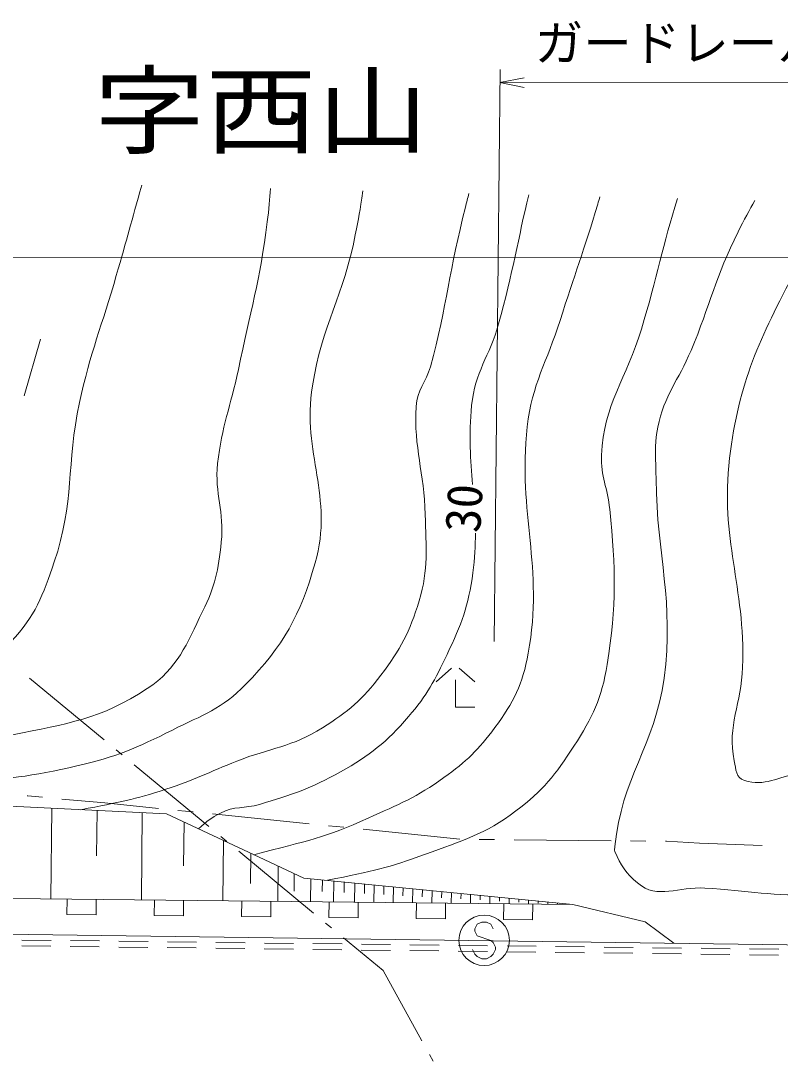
# Model space of a CAD drawing. Units: millimetres, scale not verified. Extents: x 40000 to 680000, y 20000 to 380000.
# Drawn here: x 242938 to 282070, y 293031 to 346649 of the extents above; entities that cross this region are included whole.
import ezdxf
from ezdxf.enums import TextEntityAlignment as Align

# ---------------------------------------------------------------- set-up
doc = ezdxf.new("R2010")
doc.units = ezdxf.units.MM
doc.header["$LTSCALE"] = 1000
for name, color, linetype, lineweight in [('M-BGD', 7, 'Continuous', 13), ('M-BMK-ROW', 30, 'Continuous', 13), ('M-STR-HTXT', 7, 'Continuous', 13), ('M-STR-STRC', 7, 'Continuous', 13)]:
    doc.layers.add(name, color=color, linetype=linetype, lineweight=lineweight)
doc.layers.add('M-BMK-HTXT', color=7, linetype='Continuous')
doc.styles.add('ＭＳ ゴシック', font='')
doc.styles.get('ＭＳ ゴシック').set_extended_font_data('MS Gothic')

msp = doc.modelspace()

# ---------------------------------------------------------------- linework, layer by layer
at = {"layer": 'M-BGD'}
for p, q in [((243111, 327315), (243947, 330242)), ((265134, 313280), (264334, 312580)), ((265534, 313280), (266334, 312580)), ((247238, 309585), (243385, 312772)), ((265334, 312680), (265334, 311280)), ((265334, 311280), (266334, 311280)), ((248162, 308820), (247854, 309075)), ((252631, 305123), (248779, 308310)), ((244534, 306065), (244483, 301394)), ((246867, 305951), (246841, 303616)), ((249200, 305838), (249151, 301343)), ((251352, 305353), (251327, 303105)), ((253556, 304359), (253248, 304613)), ((253389, 304403), (253355, 301297)), ((258025, 300661), (254172, 303849)), ((254796, 303746), (254779, 302194)), ((256203, 303090), (256183, 301266)), ((257029, 302704), (257019, 301792)), ((257887, 302436), (257874, 301248)), ((258479, 302378), (258472, 301784)), ((259070, 302319), (259058, 301235)), ((259609, 302266), (259604, 301724)), ((260149, 302212), (260138, 301223)), ((260646, 302163), (260641, 301669)), ((261144, 302114), (261134, 301213)), ((261642, 302065), (261637, 301614)), ((262139, 302015), (262130, 301202)), ((262637, 301966), (262632, 301559)), ((263134, 301917), (263126, 301191)), ((245325, 301385), (245316, 300585)), ((246816, 300568), (246825, 301368)), ((249824, 301336), (249816, 300536)), ((263632, 301868), (263628, 301505)), ((264129, 301818), (264123, 301180)), ((264627, 301769), (264624, 301450)), ((265125, 301720), (265119, 301169)), ((265622, 301671), (265619, 301395)), ((266120, 301621), (266115, 301158)), ((266617, 301572), (266615, 301341)), ((267115, 301523), (267111, 301147)), ((267612, 301474), (267610, 301286)), ((268110, 301424), (268107, 301137)), ((268608, 301375), (268606, 301231)), ((251316, 300519), (251324, 301319)), ((254324, 301287), (254315, 300487)), ((255815, 300470), (255824, 301270)), ((258824, 301238), (258815, 300438)), ((260315, 300421), (260324, 301221)), ((263324, 301189), (263315, 300389)), ((264815, 300372), (264824, 301172)), ((267823, 301140), (267815, 300340)), ((269105, 301326), (269103, 301126)), ((269315, 300323), (269323, 301123)), ((269603, 301277), (269602, 301176)), ((270100, 301227), (270099, 301115)), ((270598, 301178), (270597, 301122)), ((245316, 300585), (246816, 300568)), ((249816, 300536), (251316, 300519)), ((254315, 300487), (255815, 300470)), ((258815, 300438), (260315, 300421)), ((263315, 300389), (264815, 300372)), ((267815, 300340), (269315, 300323)), ((258949, 299897), (258641, 300152)), ((242995, 299275), (244495, 299256)), ((245494, 299244), (246994, 299226)), ((247994, 299214), (249494, 299195)), ((261604, 297701), (259566, 299387)), ((242984, 298975), (244484, 298957)), ((245484, 298944), (246984, 298926)), ((247984, 298914), (249484, 298896)), ((250484, 298883), (251983, 298865)), ((250494, 299183), (251994, 299165)), ((252983, 298853), (254483, 298835)), ((252994, 299153), (254494, 299134)), ((255483, 298822), (256983, 298804)), ((255494, 299122), (256994, 299104)), ((257983, 298792), (259483, 298773)), ((257994, 299092), (259493, 299073)), ((260483, 298761), (261983, 298743)), ((260493, 299061), (261993, 299043)), ((262983, 298731), (264482, 298712)), ((262993, 299031), (264493, 299012)), ((265482, 298700), (266982, 298682)), ((265493, 299000), (266993, 298982)), ((267982, 298670), (269482, 298651)), ((267993, 298970), (269493, 298951)), ((270493, 298939), (271993, 298921)), ((272992, 298909), (274492, 298890)), ((275492, 298878), (276992, 298860)), ((277992, 298848), (279492, 298829)), ((280492, 298817), (281992, 298799)), ((270482, 298639), (271982, 298621)), ((272982, 298609), (274482, 298590)), ((275482, 298578), (276982, 298560)), ((277981, 298548), (279481, 298529)), ((280481, 298517), (281981, 298499)), ((263606, 294081), (261604, 297701)), ((264187, 293031), (263993, 293381))]:
    msp.add_line(p, q, dxfattribs=at)
for points in [[(213947, 302449), (228367, 305007), (238171, 306374), (250440, 305778), (255218, 303550), (257525, 302472), (271377, 301101)], [(213947, 302449), (224901, 301206), (234272, 301505), (271377, 301101)], [(271377, 301101), (275113, 300218), (276583, 299111)], [(366505, 298897), (287455, 298963), (220602, 299874), (214455, 299322), (197477, 299911)]]:
    msp.add_lwpolyline(points, dxfattribs=at)
for points, knots in [([(260561, 337888), (260416, 336810), (260343, 336499), (260175, 335615), (259585, 332513), (258460, 330958), (257968, 327840), (257411, 324317), (259083, 322140), (258106, 318709), (257334, 315995), (256490, 314460), (254522, 312438), (253313, 311196), (252301, 310876), (250752, 310097), (248918, 309175), (247833, 308709), (245832, 308246), (243497, 307707), (242147, 307554), (239756, 307393), (235553, 307111), (233173, 307184), (228971, 307483), (225616, 307722), (223724, 307965), (220452, 308749), (217664, 309418), (215770, 309253), (213442, 310927), (211588, 312260), (210184, 313108), (209570, 315308), (209182, 316695), (209312, 317623), (209767, 318990), (210106, 320007), (210510, 320525), (211255, 321296), (212287, 322365), (213021, 322810), (214264, 323625), (218193, 326201), (221337, 326131), (224964, 329116), (226019, 329984), (226607, 330499), (227464, 331564), (229304, 333850), (229337, 335494), (229973, 338647)], [0, 0, 0, 0, 1, 1, 1, 2, 2, 2, 3, 3, 3, 4, 4, 4, 5, 5, 5, 6, 6, 6, 7, 7, 7, 8, 8, 8, 9, 9, 9, 10, 10, 10, 11, 11, 11, 12, 12, 12, 13, 13, 13, 14, 14, 14, 15, 15, 15, 16, 16, 16, 17, 17, 17, 17]), ([(232051, 338611), (231564, 335431), (231849, 333507), (230779, 330473), (230377, 329332), (229779, 328868), (229042, 327909), (225897, 323818), (221853, 323481), (219282, 319007), (218727, 318042), (218305, 317442), (218308, 316329), (218310, 315162), (218441, 314452), (218986, 313421), (219641, 312180), (220238, 311524), (221436, 310794), (222631, 310066), (223394, 309772), (224755, 309449), (227850, 308716), (229701, 308916), (232882, 308938), (236659, 308964), (238812, 309075), (242510, 309845), (245317, 310430), (247064, 310646), (249451, 312234), (251043, 313294), (251462, 314495), (252308, 316210), (252947, 317504), (253118, 318342), (253269, 319777), (253435, 321354), (252912, 322256), (253081, 323834), (253286, 325758), (253756, 326776), (254149, 328671), (254766, 331641), (255264, 333282), (255640, 336293), (255720, 336932), (255765, 337485), (255799, 338006)], [0, 0, 0, 0, 1, 1, 1, 2, 2, 2, 3, 3, 3, 4, 4, 4, 5, 5, 5, 6, 6, 6, 7, 7, 7, 8, 8, 8, 9, 9, 9, 10, 10, 10, 11, 11, 11, 12, 12, 12, 13, 13, 13, 14, 14, 14, 15, 15, 15, 16, 16, 16, 16]), ([(236315, 338489), (236223, 337261), (236110, 336049), (235920, 334483), (235756, 333133), (235703, 332360), (235337, 331049), (234354, 327521), (232426, 326127), (230768, 322861), (230046, 321438), (229363, 320720), (229048, 319156), (228882, 318328), (228919, 317794), (229207, 317001), (229659, 315762), (230104, 315041), (231152, 314240), (232936, 312877), (234272, 312313), (236512, 312165), (237708, 312086), (238447, 312124), (239550, 312591), (240828, 313133), (241472, 313666), (242437, 314665), (243700, 315973), (244067, 317038), (244658, 318758), (245713, 321830), (245278, 323795), (245961, 326971), (246522, 329575), (247128, 330960), (247859, 333523), (248410, 335454), (248646, 336292), (249171, 338170)], [0, 0, 0, 0, 1, 1, 1, 2, 2, 2, 3, 3, 3, 4, 4, 4, 5, 5, 5, 6, 6, 6, 7, 7, 7, 8, 8, 8, 9, 9, 9, 10, 10, 10, 11, 11, 11, 12, 12, 12, 13, 13, 13, 13]), ([(266034, 337752), (265973, 337522), (265912, 337284), (265849, 337039), (265028, 333857), (264912, 331990), (264042, 328821), (263818, 328004), (263362, 327625), (263312, 326780), (263182, 324599), (263729, 323390), (263777, 321205), (263815, 319465), (263964, 318427), (263464, 316760), (262980, 315146), (262510, 314267), (261492, 312924), (260538, 311665), (259821, 311063), (258489, 310215), (256928, 309221), (255796, 309175), (254075, 308498), (252644, 307936), (251879, 307524), (250418, 307047), (248745, 306502), (248103, 306392), (246038, 305992)], [0, 0, 0, 0, 1, 1, 1, 2, 2, 2, 3, 3, 3, 4, 4, 4, 5, 5, 5, 6, 6, 6, 7, 7, 7, 8, 8, 8, 9, 9, 9, 10, 10, 10, 10]), ([(272780, 337585), (272745, 337460), (272708, 337331), (272668, 337198), (271967, 334840), (271467, 333553), (270730, 331206), (270058, 329068), (269280, 327952), (269037, 325725), (268541, 321193), (269903, 318539), (269087, 314054), (268793, 312441), (268347, 311539), (267369, 310222), (266512, 309069), (265908, 308487), (264744, 307645), (263343, 306633), (262418, 306267), (260843, 305556), (258641, 304563), (257715, 304383), (254952, 303674)], [0, 0, 0, 0, 1, 1, 1, 2, 2, 2, 3, 3, 3, 4, 4, 4, 5, 5, 5, 6, 6, 6, 7, 7, 7, 8, 8, 8, 8]), ([(276786, 337485), (276029, 335136), (275725, 333417), (274923, 330762), (274152, 328212), (272973, 326922), (272865, 324261), (272820, 323161), (273181, 322571), (273288, 321476), (273590, 318368), (273653, 316565), (273155, 313482), (272872, 311728), (272411, 310759), (271443, 309269), (270488, 307799), (269852, 306977), (268449, 305926), (266835, 304715), (265681, 304398), (263789, 303698), (261876, 302991), (261101, 302834), (258743, 302352)], [0, 0, 0, 0, 1, 1, 1, 2, 2, 2, 3, 3, 3, 4, 4, 4, 5, 5, 5, 6, 6, 6, 7, 7, 7, 8, 8, 8, 8]), ([(269117, 337676), (268572, 335483), (268296, 333652), (267561, 331031), (267094, 329367), (266340, 328551), (266171, 326831), (266016, 325257), (266117, 323996), (266223, 322756)], [0, 0, 0, 0, 1, 1, 1, 2, 2, 2, 3, 3, 3, 3]), ([(280760, 337387), (280488, 336911), (280208, 336386), (279899, 335772), (278743, 333479), (278468, 332028), (277477, 329659), (276826, 328104), (276087, 327354), (275761, 325700), (275559, 324678), (275664, 324076), (275674, 323035), (275715, 319020), (276626, 316743), (276084, 312765), (275608, 309271), (273886, 307610), (273551, 304100), (273542, 304001), (273519, 303939), (273555, 303846), (273843, 303118), (274126, 302724), (274722, 302215), (275755, 301331), (276837, 302048), (278194, 301954), (280458, 301798), (281723, 301549), (283992, 301594), (285877, 301632), (287057, 301221), (288808, 301921), (291552, 303019), (292197, 305065), (294569, 306829), (297624, 309101), (299368, 310375), (302734, 312155), (305231, 313475), (306746, 314001), (309418, 314918), (311613, 315670), (312786, 316463), (315098, 316655), (316048, 316735), (316636, 316682), (317514, 316311), (318683, 315818), (319366, 315369), (320081, 314321), (321784, 311824), (321176, 309725), (321592, 306732), (321756, 305553), (321216, 304746), (321765, 303690), (322254, 302749), (322978, 302506), (323946, 302074), (325911, 301197), (327267, 301570), (329412, 301395), (334104, 301013), (336758, 301199), (341464, 301325), (348157, 301503), (351882, 302175), (358575, 302345), (361718, 302425), (362755, 302459), (366622, 302453)], [0, 0, 0, 0, 1, 1, 1, 2, 2, 2, 3, 3, 3, 4, 4, 4, 5, 5, 5, 6, 6, 6, 7, 7, 7, 8, 8, 8, 9, 9, 9, 10, 10, 10, 11, 11, 11, 12, 12, 12, 13, 13, 13, 14, 14, 14, 15, 15, 15, 16, 16, 16, 17, 17, 17, 18, 18, 18, 19, 19, 19, 20, 20, 20, 21, 21, 21, 22, 22, 22, 23, 23, 23, 24, 24, 24, 24]), ([(285370, 337272), (284495, 336249), (283655, 335303), (282869, 333800), (281009, 330244), (279941, 328092), (279464, 324107), (278962, 319921), (280273, 317548), (280135, 313334), (280073, 311442), (279326, 310362), (279701, 308507), (279788, 308072), (279800, 307629), (280223, 307500), (281281, 307176), (281942, 307673), (283031, 307863), (284013, 308035), (284601, 308002), (285539, 308341), (289748, 309866), (291586, 311848), (295605, 313822), (299727, 315848), (302014, 317064), (306314, 318679), (309131, 319736), (310647, 320722), (313636, 321073), (314719, 321201), (315363, 321224), (316428, 320989), (317408, 320773), (317981, 320636), (318851, 320138), (319738, 319630), (320243, 319297), (320906, 318520), (321986, 317252), (322480, 316413), (323118, 314874), (323998, 312748), (324058, 311406), (324526, 309153), (324819, 307741), (324529, 306812), (325163, 305517), (325472, 304885), (325683, 304429), (326325, 304140), (327819, 303466), (328877, 303974), (330514, 303921), (332694, 303850), (333917, 303947), (336095, 304034), (344815, 304382), (349678, 305145), (358404, 305261), (361641, 305304), (362719, 305336), (366692, 305275)], [0, 0, 0, 0, 1, 1, 1, 2, 2, 2, 3, 3, 3, 4, 4, 4, 5, 5, 5, 6, 6, 6, 7, 7, 7, 8, 8, 8, 9, 9, 9, 10, 10, 10, 11, 11, 11, 12, 12, 12, 13, 13, 13, 14, 14, 14, 15, 15, 15, 16, 16, 16, 17, 17, 17, 18, 18, 18, 19, 19, 19, 20, 20, 20, 21, 21, 21, 21]), ([(266365, 320244), (266366, 319610), (266331, 318938), (266233, 318198), (266008, 316489), (265642, 315547), (264901, 313991), (264269, 312663), (263882, 311902), (262920, 310789), (261766, 309455), (260949, 308810), (259411, 307945), (257878, 307083), (256919, 306767), (255233, 306263), (254464, 306033), (253939, 306192), (253227, 305821), (252744, 305570), (252538, 305418), (252097, 305005)], [0, 0, 0, 0, 1, 1, 1, 2, 2, 2, 3, 3, 3, 4, 4, 4, 5, 5, 5, 6, 6, 6, 7, 7, 7, 7])]:
    msp.add_open_spline(points, degree=3, knots=knots, dxfattribs=at)
at = {"layer": 'M-BMK-ROW'}
for p, q in [((243267, 306701), (243294, 306701)), ((243294, 306701), (244063, 306632)), ((245059, 306542), (247270, 306342)), ((247270, 306342), (250036, 306060)), ((251031, 305959), (251827, 305878)), ((252822, 305777), (257796, 305270)), ((258791, 305169), (259587, 305088)), ((260582, 304986), (265556, 304480)), ((266555, 304455), (267355, 304448)), ((268355, 304439), (273355, 304392)), ((274355, 304382), (275155, 304375)), ((276154, 304366), (276211, 304365)), ((276211, 304365), (277918, 304268)), ((277918, 304268), (281149, 304142))]:
    msp.add_line(p, q, dxfattribs=at)
at = {"layer": 'M-STR-HTXT'}
for p, q in [((267335, 314659), (267632, 344134)), ((267626, 343468), (268876, 343717)), ((267626, 343468), (295804, 343439)), ((267626, 343468), (268875, 343217)), ((68601, 334651), (569004, 334129))]:
    msp.add_line(p, q, dxfattribs=at)
at = {"layer": 'M-STR-STRC'}
for p, q in [((266458, 300086), (266340, 299850)), ((266340, 299850), (266340, 299732)), ((266340, 299732), (266458, 299495)), ((266695, 300204), (266458, 300086)), ((266931, 300204), (266695, 300204)), ((267167, 300086), (266931, 300204)), ((267285, 299850), (267167, 300086)), ((266458, 299495), (267167, 299259)), ((267167, 299259), (267285, 299141)), ((266340, 298550), (266222, 298786)), ((267285, 299141), (267404, 298904)), ((267404, 298786), (267285, 298550)), ((267404, 298904), (267404, 298786)), ((266458, 298432), (266340, 298550)), ((266695, 298314), (266458, 298432)), ((266931, 298314), (266695, 298314)), ((267167, 298432), (266931, 298314)), ((267285, 298550), (267167, 298432))]:
    msp.add_line(p, q, dxfattribs=at)
msp.add_circle((266813, 299259), 1300, dxfattribs=at)

# ---------------------------------------------------------------- texts
at = {"layer": 'M-BGD', "style": 'ＭＳ ゴシック'}
msp.add_text('30', height=1833, rotation=86.628, dxfattribs=at).set_placement((267155, 320197), align=Align.BOTTOM_LEFT)
at = {"layer": 'M-BMK-HTXT', "style": 'ＭＳ ゴシック', "width": 1.15}
msp.add_text('字西山', height=3666, dxfattribs=at).set_placement((255318, 339078), align=Align.BOTTOM_CENTER)
at = {"layer": 'M-STR-HTXT', "style": 'ＭＳ ゴシック'}
msp.add_text('ガードレール\u3000L=29.0', height=1833, dxfattribs=at).set_placement((281914, 344039), align=Align.BOTTOM_CENTER)

doc.saveas('drawing.dxf')
